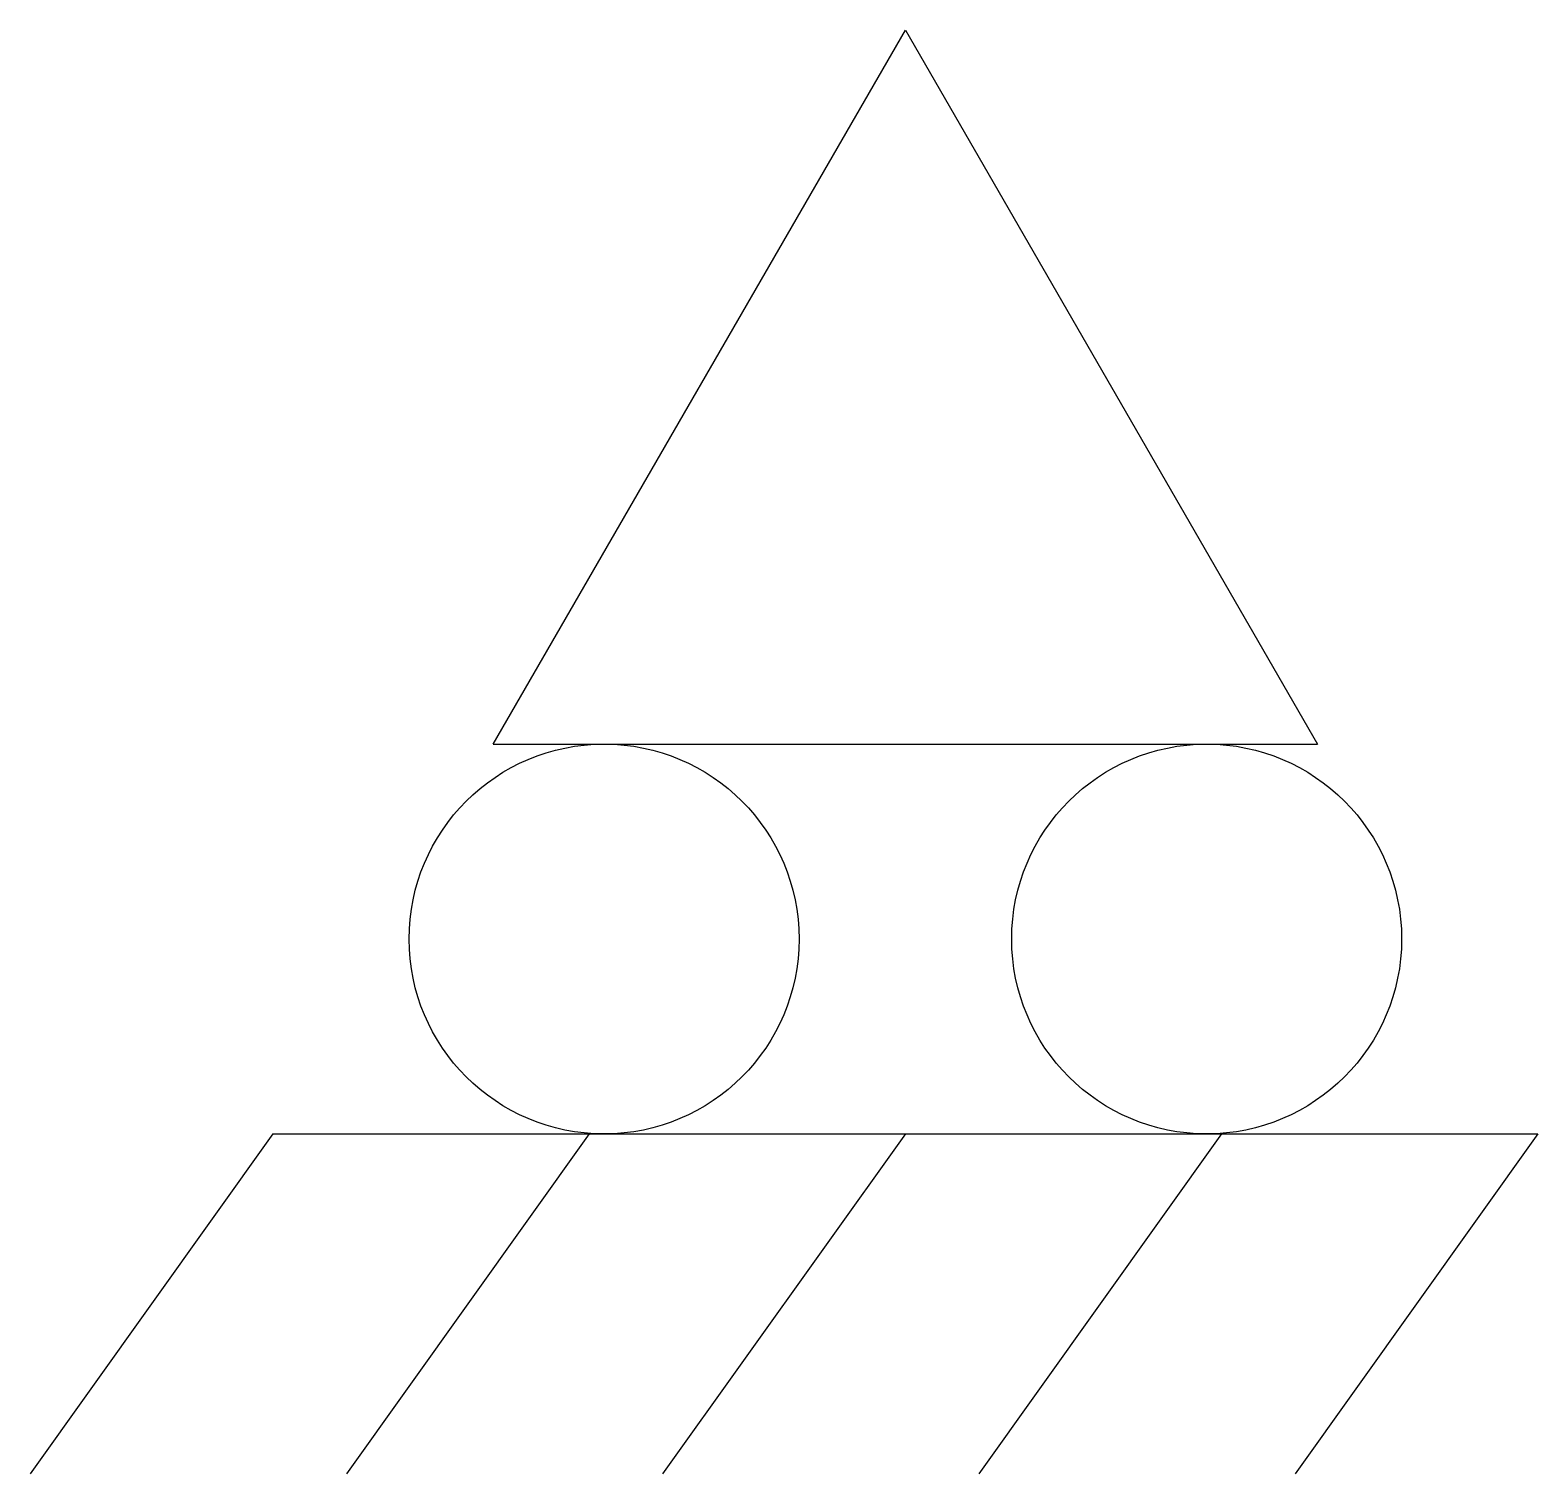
# Model space of a CAD drawing. Header units: inches. Extents: x 44.133 to 44.365, y 167.858 to 168.079.
import ezdxf

# ---------------------------------------------------------------- set-up
doc = ezdxf.new("R2010")
doc.units = ezdxf.units.IN
doc.header["$LTSCALE"] = 144
doc.header["$MEASUREMENT"] = 0

msp = doc.modelspace()

# ---------------------------------------------------------------- linework, layer by layer
for p, q in [((44.20423, 167.9697), (44.26751, 168.0793)), ((44.26751, 168.0793), (44.33079, 167.9697)), ((44.20423, 167.9697), (44.33079, 167.9697)), ((44.17041, 167.90984), (44.13314, 167.85766)), ((44.17041, 167.90984), (44.36461, 167.90984)), ((44.21896, 167.90984), (44.18169, 167.85766)), ((44.26751, 167.90984), (44.23024, 167.85766)), ((44.31606, 167.90984), (44.27879, 167.85766)), ((44.36461, 167.90984), (44.32734, 167.85766))]:
    msp.add_line(p, q)
for centre in [(44.22125, 167.93977), (44.31376, 167.93977)]:
    msp.add_circle(centre, 0.02993)

doc.saveas('drawing.dxf')
